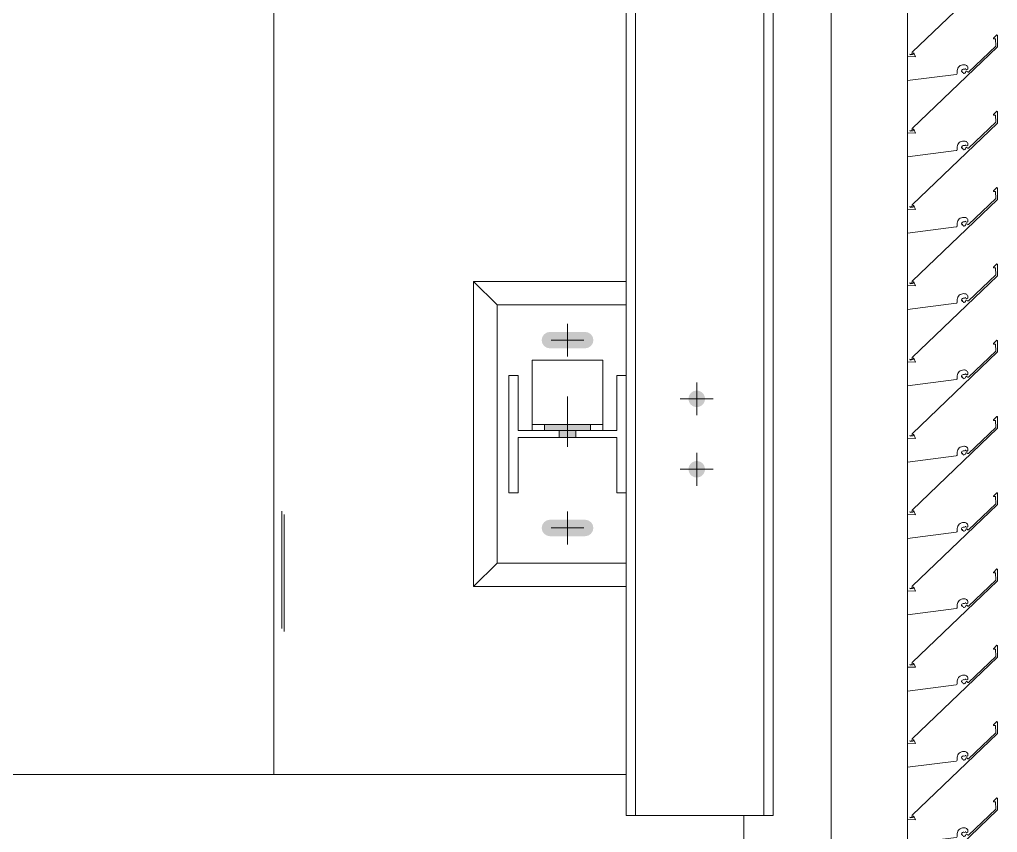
# Model space of a CAD drawing. Header units: millimetres. Extents: x -220592 to 404889, y -217665 to 38245.
# Drawn here: x 7648.42 to 7656.74, y -48115.42 to -48108.49 of the extents above; entities that cross this region are included whole.
import ezdxf

# ---------------------------------------------------------------- set-up
doc = ezdxf.new("R2010")
doc.units = ezdxf.units.MM
doc.linetypes.add('XKITLINE00', pattern=[0])
doc.linetypes.add('XKITLINE02', pattern=[4, 2, -2])
doc.layers.add('000 - 0_HIDE_OBJ_FRAMING_DEF_SUB_1', color=1, linetype='Continuous')
doc.layers.add('Bolt', color=7, linetype='Continuous', lineweight=0)
doc.layers.add('Part', color=2, linetype='Continuous', lineweight=0)

# ---------------------------------------------------------------- blocks, each defined once
blk = doc.blocks.new('*A13471')
at = {"layer": '000 - 0_HIDE_OBJ_FRAMING_DEF_SUB_1', "linetype": 'XKITLINE00', "lineweight": 0}
blk.add_line((-135.563334, 95.290814), (-84.063213, 95.290814), dxfattribs=at)
blk = doc.blocks.new('*A13472')
at = {"layer": '000 - 0_HIDE_OBJ_FRAMING_DEF_SUB_1', "linetype": 'XKITLINE00', "lineweight": 0}
for q in [(-87.063349, 122.690337), (-84.063213, 95.290805)]:
    blk.add_line((-87.063349, 95.290805), q, dxfattribs=at)
blk = doc.blocks.new('*A13541')
at = {"layer": '000 - 0_HIDE_OBJ_FRAMING_DEF_SUB_1', "linetype": 'XKITLINE00', "lineweight": 0}
for p, q in [((-135.563334, 95.290805), (-84.063213, 95.290805)), ((-83.063349, 94.690337), (-83.063349, 94.940805))]:
    blk.add_line(p, q, dxfattribs=at)
blk = doc.blocks.new('*A13598')
at = {"layer": '000 - 0_HIDE_OBJ_FRAMING_DEF_SUB_1', "linetype": 'XKITLINE00', "lineweight": 0}
for p, q in [((-83.983213, 94.940805), (-83.983213, 122.190805)), ((-82.893213, 94.940805), (-82.893213, 122.190805)), ((-82.813213, 94.940805), (-82.813213, 122.190805)), ((-84.063213, 98.690805), (-84.063213, 118.690805)), ((-84.063213, 94.940805), (-84.063213, 97.690805)), ((-84.063213, 94.940805), (-82.813213, 94.940805))]:
    blk.add_line(p, q, dxfattribs=at)
blk = doc.blocks.new('*A13599')
at = {"layer": 'Part', "linetype": 'XKITLINE00', "lineweight": 0}
for p, q in [((-80.908555, 99.641486), (-80.937204, 99.612598)), ((-80.937204, 99.612598), (-80.936119, 99.607677)), ((-80.936119, 99.607677), (-80.918699, 99.60758)), ((-80.918699, 99.60758), (-80.918356, 99.546233)), ((-80.903874, 99.639018), (-80.908555, 99.641486)), ((-80.903321, 99.539867), (-80.903874, 99.639018)), ((-81.628443, 98.843621), (-80.903321, 99.539867)), ((-80.918356, 99.546233), (-81.149372, 99.324831)), ((-81.246897, 99.337621), (-81.247272, 99.327385)), ((-81.247272, 99.327385), (-81.245786, 99.317251)), ((-81.244674, 99.34762), (-81.246897, 99.337621)), ((-81.245786, 99.317251), (-81.246025, 99.311728)), ((-81.240676, 99.35705), (-81.244674, 99.34762)), ((-81.235036, 99.3656), (-81.240676, 99.35705)), ((-81.22794, 99.372986), (-81.235036, 99.3656)), ((-81.219624, 99.378965), (-81.22794, 99.372986)), ((-81.210361, 99.383338), (-81.219624, 99.378965)), ((-81.20046, 99.385961), (-81.210361, 99.383338)), ((-81.209279, 99.328785), (-81.20871, 99.335269)), ((-81.201573, 99.327679), (-81.209279, 99.328785)), ((-81.20871, 99.335269), (-81.205908, 99.341143)), ((-81.205908, 99.341143), (-81.201226, 99.345665)), ((-81.202743, 99.320619), (-81.201573, 99.327679)), ((-81.195578, 99.319675), (-81.202743, 99.320619)), ((-81.201226, 99.345665), (-81.195258, 99.348263)), ((-81.190247, 99.386746), (-81.20046, 99.385961)), ((-81.193256, 99.312284), (-81.195578, 99.319675)), ((-81.195258, 99.348263), (-81.188758, 99.348607)), ((-81.183448, 99.386648), (-81.190247, 99.386746)), ((-81.188758, 99.348607), (-81.18284, 99.347702)), ((-81.17772, 99.386012), (-81.183448, 99.386648)), ((-81.18284, 99.347702), (-81.178029, 99.350109)), ((-81.175841, 99.320283), (-81.180508, 99.315497)), ((-81.178029, 99.350109), (-81.175999, 99.35509)), ((-81.172219, 99.384293), (-81.17772, 99.386012)), ((-81.175999, 99.35509), (-81.173057, 99.349618)), ((-81.172727, 99.327857), (-81.175841, 99.320283)), ((-81.173057, 99.349618), (-81.1679, 99.3464)), ((-81.168544, 99.332014), (-81.172727, 99.327857)), ((-81.167149, 99.381553), (-81.172219, 99.384293)), ((-81.16265, 99.33222), (-81.168544, 99.332014)), ((-81.1679, 99.3464), (-81.161823, 99.346412)), ((-81.162695, 99.377895), (-81.167149, 99.381553)), ((-81.159024, 99.373452), (-81.162695, 99.377895)), ((-81.158186, 99.328366), (-81.16265, 99.33222)), ((-81.161823, 99.346412), (-81.156679, 99.349649)), ((-81.15627, 99.368389), (-81.159024, 99.373452)), ((-81.154531, 99.323739), (-81.158186, 99.328366)), ((-81.156679, 99.349649), (-81.154039, 99.355123)), ((-81.154535, 99.362893), (-81.15627, 99.368389)), ((-81.154039, 99.355123), (-81.154535, 99.362893)), ((-81.149372, 99.324831), (-81.154531, 99.323739)), ((-81.254237, 99.304987), (-81.668243, 99.251957)), ((-81.668243, 99.251957), (-81.668236, 98.806287)), ((-81.249162, 99.307177), (-81.254237, 99.304987)), ((-81.246025, 99.311728), (-81.249162, 99.307177)), ((-81.186584, 99.312707), (-81.193256, 99.312284)), ((-81.180508, 99.315497), (-81.186584, 99.312707)), ((-81.648356, 98.827982), (-81.63134, 98.825078)), ((-81.64632, 98.821409), (-81.648356, 98.827982)), ((-81.621337, 98.824549), (-81.64632, 98.821409)), ((-81.63134, 98.825078), (-81.628443, 98.843621)), ((-81.621208, 98.83674), (-81.621337, 98.824549)), ((-81.616085, 98.837152), (-81.621208, 98.83674)), ((-81.60055, 98.803665), (-81.616085, 98.837152)), ((-81.668236, 98.806287), (-81.60055, 98.803665))]:
    blk.add_line(p, q, dxfattribs=at)
blk = doc.blocks.new('*A13600')
at = {"layer": '000 - 0_HIDE_OBJ_FRAMING_DEF_SUB_1', "linetype": 'XKITLINE00', "lineweight": 0}
for p, q in [((-85.363213, 99.490805), (-85.163213, 99.290805)), ((-85.363213, 96.890805), (-85.363213, 99.490805)), ((-85.363213, 99.490805), (-84.063213, 99.490805)), ((-85.163213, 97.090805), (-85.363213, 96.890805)), ((-85.363213, 96.890805), (-84.063213, 96.890805))]:
    blk.add_line(p, q, dxfattribs=at)
blk = doc.blocks.new('*A13601')
at = {"layer": 'Part', "linetype": 'XKITLINE00', "lineweight": 0}
for p, q in [((-82.318045, 91.596275), (-82.318045, 107.756161)), ((-81.668045, 101.201982), (-81.668045, 101.406279)), ((-81.668045, 100.551982), (-81.668045, 100.756279)), ((-81.668045, 99.901982), (-81.668045, 100.106279)), ((-81.668045, 99.251982), (-81.668045, 99.456279)), ((-81.668045, 98.601982), (-81.668045, 98.806279)), ((-81.668045, 97.951982), (-81.668045, 98.156279)), ((-81.668045, 97.301982), (-81.668045, 97.506279)), ((-81.668045, 96.651982), (-81.668045, 96.856279)), ((-81.668045, 96.001982), (-81.668045, 96.206279)), ((-81.668045, 95.351982), (-81.668045, 95.556279)), ((-81.668045, 94.701982), (-81.668045, 94.906279))]:
    blk.add_line(p, q, dxfattribs=at)
blk = doc.blocks.new('*A14338')
at = {"layer": 'Part', "linetype": 'XKITLINE00', "lineweight": 0}
for p, q in [((-80.908555, 95.091486), (-80.937204, 95.062598)), ((-80.903874, 95.089018), (-80.908555, 95.091486)), ((-80.903321, 94.989867), (-80.903874, 95.089018)), ((-81.628443, 94.293621), (-80.903321, 94.989867)), ((-80.918356, 94.996233), (-81.149372, 94.774831)), ((-80.937204, 95.062598), (-80.936119, 95.057677)), ((-80.936119, 95.057677), (-80.918699, 95.05758)), ((-80.918699, 95.05758), (-80.918356, 94.996233)), ((-81.22794, 94.822986), (-81.235036, 94.8156)), ((-81.219624, 94.828965), (-81.22794, 94.822986)), ((-81.210361, 94.833338), (-81.219624, 94.828965)), ((-81.20046, 94.835961), (-81.210361, 94.833338)), ((-81.190247, 94.836746), (-81.20046, 94.835961)), ((-81.183448, 94.836648), (-81.190247, 94.836746)), ((-81.17772, 94.836012), (-81.183448, 94.836648)), ((-81.172219, 94.834293), (-81.17772, 94.836012)), ((-81.167149, 94.831553), (-81.172219, 94.834293)), ((-81.162695, 94.827895), (-81.167149, 94.831553)), ((-81.159024, 94.823452), (-81.162695, 94.827895)), ((-81.15627, 94.818389), (-81.159024, 94.823452)), ((-81.254237, 94.754987), (-81.668243, 94.701957)), ((-81.249162, 94.757177), (-81.254237, 94.754987)), ((-81.246025, 94.761728), (-81.249162, 94.757177)), ((-81.246897, 94.787621), (-81.247272, 94.777385)), ((-81.247272, 94.777385), (-81.245786, 94.767251)), ((-81.244674, 94.79762), (-81.246897, 94.787621)), ((-81.245786, 94.767251), (-81.246025, 94.761728)), ((-81.240676, 94.80705), (-81.244674, 94.79762)), ((-81.235036, 94.8156), (-81.240676, 94.80705)), ((-81.209279, 94.778785), (-81.20871, 94.785269)), ((-81.201573, 94.777679), (-81.209279, 94.778785)), ((-81.20871, 94.785269), (-81.205908, 94.791143)), ((-81.205908, 94.791143), (-81.201226, 94.795665)), ((-81.202743, 94.770619), (-81.201573, 94.777679)), ((-81.195578, 94.769675), (-81.202743, 94.770619)), ((-81.201226, 94.795665), (-81.195258, 94.798263)), ((-81.193256, 94.762284), (-81.195578, 94.769675)), ((-81.195258, 94.798263), (-81.188758, 94.798607)), ((-81.186584, 94.762707), (-81.193256, 94.762284)), ((-81.188758, 94.798607), (-81.18284, 94.797702)), ((-81.180508, 94.765497), (-81.186584, 94.762707)), ((-81.18284, 94.797702), (-81.178029, 94.800109)), ((-81.175841, 94.770283), (-81.180508, 94.765497)), ((-81.178029, 94.800109), (-81.175999, 94.80509)), ((-81.175999, 94.80509), (-81.173057, 94.799618)), ((-81.172727, 94.777857), (-81.175841, 94.770283)), ((-81.173057, 94.799618), (-81.1679, 94.7964)), ((-81.168544, 94.782014), (-81.172727, 94.777857)), ((-81.16265, 94.78222), (-81.168544, 94.782014)), ((-81.1679, 94.7964), (-81.161823, 94.796412)), ((-81.158186, 94.778366), (-81.16265, 94.78222)), ((-81.161823, 94.796412), (-81.156679, 94.799649)), ((-81.154531, 94.773739), (-81.158186, 94.778366)), ((-81.156679, 94.799649), (-81.154039, 94.805123)), ((-81.154535, 94.812893), (-81.15627, 94.818389)), ((-81.154039, 94.805123), (-81.154535, 94.812893)), ((-81.149372, 94.774831), (-81.154531, 94.773739)), ((-81.668243, 94.701957), (-81.668236, 94.256287)), ((-81.668236, 94.256287), (-81.60055, 94.253665)), ((-81.648356, 94.277982), (-81.63134, 94.275078)), ((-81.64632, 94.271409), (-81.648356, 94.277982)), ((-81.621337, 94.274549), (-81.64632, 94.271409)), ((-81.63134, 94.275078), (-81.628443, 94.293621)), ((-81.621208, 94.28674), (-81.621337, 94.274549)), ((-81.616085, 94.287152), (-81.621208, 94.28674)), ((-81.60055, 94.253665), (-81.616085, 94.287152))]:
    blk.add_line(p, q, dxfattribs=at)
blk = doc.blocks.new('*A14340')
at = {"layer": 'Part', "linetype": 'XKITLINE00', "lineweight": 0}
for p, q in [((-80.908555, 95.741486), (-80.937204, 95.712598)), ((-80.903874, 95.739018), (-80.908555, 95.741486)), ((-80.903321, 95.639867), (-80.903874, 95.739018)), ((-80.937204, 95.712598), (-80.936119, 95.707677)), ((-80.936119, 95.707677), (-80.918699, 95.70758)), ((-80.918699, 95.70758), (-80.918356, 95.646233)), ((-81.628443, 94.943621), (-80.903321, 95.639867)), ((-80.918356, 95.646233), (-81.149372, 95.424831)), ((-81.254237, 95.404987), (-81.668243, 95.351957)), ((-81.249162, 95.407177), (-81.254237, 95.404987)), ((-81.246025, 95.411728), (-81.249162, 95.407177)), ((-81.246897, 95.437621), (-81.247272, 95.427385)), ((-81.247272, 95.427385), (-81.245786, 95.417251)), ((-81.244674, 95.44762), (-81.246897, 95.437621)), ((-81.245786, 95.417251), (-81.246025, 95.411728)), ((-81.240676, 95.45705), (-81.244674, 95.44762)), ((-81.235036, 95.4656), (-81.240676, 95.45705)), ((-81.22794, 95.472986), (-81.235036, 95.4656)), ((-81.219624, 95.478965), (-81.22794, 95.472986)), ((-81.210361, 95.483338), (-81.219624, 95.478965)), ((-81.20046, 95.485961), (-81.210361, 95.483338)), ((-81.209279, 95.428785), (-81.20871, 95.435269)), ((-81.201573, 95.427679), (-81.209279, 95.428785)), ((-81.20871, 95.435269), (-81.205908, 95.441143)), ((-81.205908, 95.441143), (-81.201226, 95.445665)), ((-81.202743, 95.420619), (-81.201573, 95.427679)), ((-81.195578, 95.419675), (-81.202743, 95.420619)), ((-81.201226, 95.445665), (-81.195258, 95.448263)), ((-81.190247, 95.486746), (-81.20046, 95.485961)), ((-81.193256, 95.412284), (-81.195578, 95.419675)), ((-81.195258, 95.448263), (-81.188758, 95.448607)), ((-81.186584, 95.412707), (-81.193256, 95.412284)), ((-81.183448, 95.486648), (-81.190247, 95.486746)), ((-81.188758, 95.448607), (-81.18284, 95.447702)), ((-81.180508, 95.415497), (-81.186584, 95.412707)), ((-81.17772, 95.486012), (-81.183448, 95.486648)), ((-81.18284, 95.447702), (-81.178029, 95.450109)), ((-81.175841, 95.420283), (-81.180508, 95.415497)), ((-81.178029, 95.450109), (-81.175999, 95.45509)), ((-81.172219, 95.484293), (-81.17772, 95.486012)), ((-81.175999, 95.45509), (-81.173057, 95.449618)), ((-81.172727, 95.427857), (-81.175841, 95.420283)), ((-81.173057, 95.449618), (-81.1679, 95.4464)), ((-81.168544, 95.432014), (-81.172727, 95.427857)), ((-81.167149, 95.481553), (-81.172219, 95.484293)), ((-81.16265, 95.43222), (-81.168544, 95.432014)), ((-81.1679, 95.4464), (-81.161823, 95.446412)), ((-81.162695, 95.477895), (-81.167149, 95.481553)), ((-81.159024, 95.473452), (-81.162695, 95.477895)), ((-81.158186, 95.428366), (-81.16265, 95.43222)), ((-81.161823, 95.446412), (-81.156679, 95.449649)), ((-81.15627, 95.468389), (-81.159024, 95.473452)), ((-81.154531, 95.423739), (-81.158186, 95.428366)), ((-81.156679, 95.449649), (-81.154039, 95.455123)), ((-81.154535, 95.462893), (-81.15627, 95.468389)), ((-81.154039, 95.455123), (-81.154535, 95.462893)), ((-81.149372, 95.424831), (-81.154531, 95.423739)), ((-81.668243, 95.351957), (-81.668236, 94.906287)), ((-81.668236, 94.906287), (-81.60055, 94.903665)), ((-81.648356, 94.927982), (-81.63134, 94.925078)), ((-81.64632, 94.921409), (-81.648356, 94.927982)), ((-81.621337, 94.924549), (-81.64632, 94.921409)), ((-81.63134, 94.925078), (-81.628443, 94.943621)), ((-81.621208, 94.93674), (-81.621337, 94.924549)), ((-81.616085, 94.937152), (-81.621208, 94.93674)), ((-81.60055, 94.903665), (-81.616085, 94.937152))]:
    blk.add_line(p, q, dxfattribs=at)
blk = doc.blocks.new('*A14341')
at = {"layer": 'Part', "linetype": 'XKITLINE00', "lineweight": 0}
for p, q in [((-80.908555, 96.391486), (-80.937204, 96.362598)), ((-80.937204, 96.362598), (-80.936119, 96.357677)), ((-80.936119, 96.357677), (-80.918699, 96.35758)), ((-80.918699, 96.35758), (-80.918356, 96.296233)), ((-80.903874, 96.389018), (-80.908555, 96.391486)), ((-80.903321, 96.289867), (-80.903874, 96.389018)), ((-81.628443, 95.593621), (-80.903321, 96.289867)), ((-80.918356, 96.296233), (-81.149372, 96.074831)), ((-81.246897, 96.087621), (-81.247272, 96.077385)), ((-81.247272, 96.077385), (-81.245786, 96.067251)), ((-81.244674, 96.09762), (-81.246897, 96.087621)), ((-81.240676, 96.10705), (-81.244674, 96.09762)), ((-81.235036, 96.1156), (-81.240676, 96.10705)), ((-81.22794, 96.122986), (-81.235036, 96.1156)), ((-81.219624, 96.128965), (-81.22794, 96.122986)), ((-81.210361, 96.133338), (-81.219624, 96.128965)), ((-81.20046, 96.135961), (-81.210361, 96.133338)), ((-81.209279, 96.078785), (-81.20871, 96.085269)), ((-81.201573, 96.077679), (-81.209279, 96.078785)), ((-81.20871, 96.085269), (-81.205908, 96.091143)), ((-81.205908, 96.091143), (-81.201226, 96.095665)), ((-81.202743, 96.070619), (-81.201573, 96.077679)), ((-81.195578, 96.069675), (-81.202743, 96.070619)), ((-81.201226, 96.095665), (-81.195258, 96.098263)), ((-81.190247, 96.136746), (-81.20046, 96.135961)), ((-81.195258, 96.098263), (-81.188758, 96.098607)), ((-81.183448, 96.136648), (-81.190247, 96.136746)), ((-81.188758, 96.098607), (-81.18284, 96.097702)), ((-81.17772, 96.136012), (-81.183448, 96.136648)), ((-81.18284, 96.097702), (-81.178029, 96.100109)), ((-81.178029, 96.100109), (-81.175999, 96.10509)), ((-81.172219, 96.134293), (-81.17772, 96.136012)), ((-81.175999, 96.10509), (-81.173057, 96.099618)), ((-81.172727, 96.077857), (-81.175841, 96.070283)), ((-81.173057, 96.099618), (-81.1679, 96.0964)), ((-81.168544, 96.082014), (-81.172727, 96.077857)), ((-81.167149, 96.131553), (-81.172219, 96.134293)), ((-81.16265, 96.08222), (-81.168544, 96.082014)), ((-81.1679, 96.0964), (-81.161823, 96.096412)), ((-81.162695, 96.127895), (-81.167149, 96.131553)), ((-81.159024, 96.123452), (-81.162695, 96.127895)), ((-81.158186, 96.078366), (-81.16265, 96.08222)), ((-81.161823, 96.096412), (-81.156679, 96.099649)), ((-81.15627, 96.118389), (-81.159024, 96.123452)), ((-81.154531, 96.073739), (-81.158186, 96.078366)), ((-81.156679, 96.099649), (-81.154039, 96.105123)), ((-81.154535, 96.112893), (-81.15627, 96.118389)), ((-81.154039, 96.105123), (-81.154535, 96.112893)), ((-81.149372, 96.074831), (-81.154531, 96.073739)), ((-81.254237, 96.054987), (-81.668243, 96.001957)), ((-81.668243, 96.001957), (-81.668236, 95.556287)), ((-81.249162, 96.057177), (-81.254237, 96.054987)), ((-81.246025, 96.061728), (-81.249162, 96.057177)), ((-81.245786, 96.067251), (-81.246025, 96.061728)), ((-81.193256, 96.062284), (-81.195578, 96.069675)), ((-81.186584, 96.062707), (-81.193256, 96.062284)), ((-81.180508, 96.065497), (-81.186584, 96.062707)), ((-81.175841, 96.070283), (-81.180508, 96.065497)), ((-81.648356, 95.577982), (-81.63134, 95.575078)), ((-81.64632, 95.571409), (-81.648356, 95.577982)), ((-81.621337, 95.574549), (-81.64632, 95.571409)), ((-81.63134, 95.575078), (-81.628443, 95.593621)), ((-81.621208, 95.58674), (-81.621337, 95.574549)), ((-81.616085, 95.587152), (-81.621208, 95.58674)), ((-81.60055, 95.553665), (-81.616085, 95.587152)), ((-81.668236, 95.556287), (-81.60055, 95.553665))]:
    blk.add_line(p, q, dxfattribs=at)
blk = doc.blocks.new('*A14342')
at = {"layer": 'Part', "linetype": 'XKITLINE00', "lineweight": 0}
for p, q in [((-80.908555, 97.041486), (-80.937204, 97.012598)), ((-80.937204, 97.012598), (-80.936119, 97.007677)), ((-80.936119, 97.007677), (-80.918699, 97.00758)), ((-80.918699, 97.00758), (-80.918356, 96.946233)), ((-80.903874, 97.039018), (-80.908555, 97.041486)), ((-80.903321, 96.939867), (-80.903874, 97.039018)), ((-81.628443, 96.243621), (-80.903321, 96.939867)), ((-80.918356, 96.946233), (-81.149372, 96.724831)), ((-81.246897, 96.737621), (-81.247272, 96.727385)), ((-81.244674, 96.74762), (-81.246897, 96.737621)), ((-81.240676, 96.75705), (-81.244674, 96.74762)), ((-81.235036, 96.7656), (-81.240676, 96.75705)), ((-81.22794, 96.772986), (-81.235036, 96.7656)), ((-81.219624, 96.778965), (-81.22794, 96.772986)), ((-81.210361, 96.783338), (-81.219624, 96.778965)), ((-81.20046, 96.785961), (-81.210361, 96.783338)), ((-81.20871, 96.735269), (-81.205908, 96.741143)), ((-81.205908, 96.741143), (-81.201226, 96.745665)), ((-81.201226, 96.745665), (-81.195258, 96.748263)), ((-81.190247, 96.786746), (-81.20046, 96.785961)), ((-81.195258, 96.748263), (-81.188758, 96.748607)), ((-81.183448, 96.786648), (-81.190247, 96.786746)), ((-81.188758, 96.748607), (-81.18284, 96.747702)), ((-81.17772, 96.786012), (-81.183448, 96.786648)), ((-81.18284, 96.747702), (-81.178029, 96.750109)), ((-81.178029, 96.750109), (-81.175999, 96.75509)), ((-81.172219, 96.784293), (-81.17772, 96.786012)), ((-81.175999, 96.75509), (-81.173057, 96.749618)), ((-81.173057, 96.749618), (-81.1679, 96.7464)), ((-81.167149, 96.781553), (-81.172219, 96.784293)), ((-81.1679, 96.7464), (-81.161823, 96.746412)), ((-81.162695, 96.777895), (-81.167149, 96.781553)), ((-81.159024, 96.773452), (-81.162695, 96.777895)), ((-81.161823, 96.746412), (-81.156679, 96.749649)), ((-81.15627, 96.768389), (-81.159024, 96.773452)), ((-81.156679, 96.749649), (-81.154039, 96.755123)), ((-81.154535, 96.762893), (-81.15627, 96.768389)), ((-81.154039, 96.755123), (-81.154535, 96.762893)), ((-81.254237, 96.704987), (-81.668243, 96.651957)), ((-81.249162, 96.707177), (-81.254237, 96.704987)), ((-81.246025, 96.711728), (-81.249162, 96.707177)), ((-81.247272, 96.727385), (-81.245786, 96.717251)), ((-81.245786, 96.717251), (-81.246025, 96.711728)), ((-81.209279, 96.728785), (-81.20871, 96.735269)), ((-81.201573, 96.727679), (-81.209279, 96.728785)), ((-81.202743, 96.720619), (-81.201573, 96.727679)), ((-81.195578, 96.719675), (-81.202743, 96.720619)), ((-81.193256, 96.712284), (-81.195578, 96.719675)), ((-81.186584, 96.712707), (-81.193256, 96.712284)), ((-81.180508, 96.715497), (-81.186584, 96.712707)), ((-81.175841, 96.720283), (-81.180508, 96.715497)), ((-81.172727, 96.727857), (-81.175841, 96.720283)), ((-81.168544, 96.732014), (-81.172727, 96.727857)), ((-81.16265, 96.73222), (-81.168544, 96.732014)), ((-81.158186, 96.728366), (-81.16265, 96.73222)), ((-81.154531, 96.723739), (-81.158186, 96.728366)), ((-81.149372, 96.724831), (-81.154531, 96.723739)), ((-81.668243, 96.651957), (-81.668236, 96.206287)), ((-81.63134, 96.225078), (-81.628443, 96.243621)), ((-81.616085, 96.237152), (-81.621208, 96.23674)), ((-81.60055, 96.203665), (-81.616085, 96.237152)), ((-81.668236, 96.206287), (-81.60055, 96.203665)), ((-81.648356, 96.227982), (-81.63134, 96.225078)), ((-81.64632, 96.221409), (-81.648356, 96.227982)), ((-81.621337, 96.224549), (-81.64632, 96.221409)), ((-81.621208, 96.23674), (-81.621337, 96.224549))]:
    blk.add_line(p, q, dxfattribs=at)
blk = doc.blocks.new('*A14343')
at = {"layer": 'Part', "linetype": 'XKITLINE00', "lineweight": 0}
for p, q in [((-80.908555, 97.691486), (-80.937204, 97.662598)), ((-80.937204, 97.662598), (-80.936119, 97.657677)), ((-80.936119, 97.657677), (-80.918699, 97.65758)), ((-80.918699, 97.65758), (-80.918356, 97.596233)), ((-80.903874, 97.689018), (-80.908555, 97.691486)), ((-80.903321, 97.589867), (-80.903874, 97.689018)), ((-81.628443, 96.893621), (-80.903321, 97.589867)), ((-80.918356, 97.596233), (-81.149372, 97.374831)), ((-81.240676, 97.40705), (-81.244674, 97.39762)), ((-81.235036, 97.4156), (-81.240676, 97.40705)), ((-81.22794, 97.422986), (-81.235036, 97.4156)), ((-81.219624, 97.428965), (-81.22794, 97.422986)), ((-81.210361, 97.433338), (-81.219624, 97.428965)), ((-81.20046, 97.435961), (-81.210361, 97.433338)), ((-81.190247, 97.436746), (-81.20046, 97.435961)), ((-81.183448, 97.436648), (-81.190247, 97.436746)), ((-81.17772, 97.436012), (-81.183448, 97.436648)), ((-81.178029, 97.400109), (-81.175999, 97.40509)), ((-81.172219, 97.434293), (-81.17772, 97.436012)), ((-81.175999, 97.40509), (-81.173057, 97.399618)), ((-81.167149, 97.431553), (-81.172219, 97.434293)), ((-81.162695, 97.427895), (-81.167149, 97.431553)), ((-81.159024, 97.423452), (-81.162695, 97.427895)), ((-81.15627, 97.418389), (-81.159024, 97.423452)), ((-81.156679, 97.399649), (-81.154039, 97.405123)), ((-81.154535, 97.412893), (-81.15627, 97.418389)), ((-81.154039, 97.405123), (-81.154535, 97.412893)), ((-81.254237, 97.354987), (-81.668243, 97.301957)), ((-81.249162, 97.357177), (-81.254237, 97.354987)), ((-81.246025, 97.361728), (-81.249162, 97.357177)), ((-81.246897, 97.387621), (-81.247272, 97.377385)), ((-81.247272, 97.377385), (-81.245786, 97.367251)), ((-81.244674, 97.39762), (-81.246897, 97.387621)), ((-81.245786, 97.367251), (-81.246025, 97.361728)), ((-81.209279, 97.378785), (-81.20871, 97.385269)), ((-81.201573, 97.377679), (-81.209279, 97.378785)), ((-81.20871, 97.385269), (-81.205908, 97.391143)), ((-81.205908, 97.391143), (-81.201226, 97.395665)), ((-81.202743, 97.370619), (-81.201573, 97.377679)), ((-81.195578, 97.369675), (-81.202743, 97.370619)), ((-81.201226, 97.395665), (-81.195258, 97.398263)), ((-81.193256, 97.362284), (-81.195578, 97.369675)), ((-81.195258, 97.398263), (-81.188758, 97.398607)), ((-81.186584, 97.362707), (-81.193256, 97.362284)), ((-81.188758, 97.398607), (-81.18284, 97.397702)), ((-81.180508, 97.365497), (-81.186584, 97.362707)), ((-81.18284, 97.397702), (-81.178029, 97.400109)), ((-81.175841, 97.370283), (-81.180508, 97.365497)), ((-81.172727, 97.377857), (-81.175841, 97.370283)), ((-81.173057, 97.399618), (-81.1679, 97.3964)), ((-81.168544, 97.382014), (-81.172727, 97.377857)), ((-81.16265, 97.38222), (-81.168544, 97.382014)), ((-81.1679, 97.3964), (-81.161823, 97.396412)), ((-81.158186, 97.378366), (-81.16265, 97.38222)), ((-81.161823, 97.396412), (-81.156679, 97.399649)), ((-81.154531, 97.373739), (-81.158186, 97.378366)), ((-81.149372, 97.374831), (-81.154531, 97.373739)), ((-81.668243, 97.301957), (-81.668236, 96.856287)), ((-81.668236, 96.856287), (-81.60055, 96.853665)), ((-81.648356, 96.877982), (-81.63134, 96.875078)), ((-81.64632, 96.871409), (-81.648356, 96.877982)), ((-81.621337, 96.874549), (-81.64632, 96.871409)), ((-81.63134, 96.875078), (-81.628443, 96.893621)), ((-81.621208, 96.88674), (-81.621337, 96.874549)), ((-81.616085, 96.887152), (-81.621208, 96.88674)), ((-81.60055, 96.853665), (-81.616085, 96.887152))]:
    blk.add_line(p, q, dxfattribs=at)
blk = doc.blocks.new('*A14344')
at = {"layer": 'Part', "linetype": 'XKITLINE00', "lineweight": 0}
for p, q in [((-80.908555, 98.341486), (-80.937204, 98.312598)), ((-80.903874, 98.339018), (-80.908555, 98.341486)), ((-80.903321, 98.239867), (-80.903874, 98.339018)), ((-81.628443, 97.543621), (-80.903321, 98.239867)), ((-80.918356, 98.246233), (-81.149372, 98.024831)), ((-80.937204, 98.312598), (-80.936119, 98.307677)), ((-80.936119, 98.307677), (-80.918699, 98.30758)), ((-80.918699, 98.30758), (-80.918356, 98.246233)), ((-81.22794, 98.072986), (-81.235036, 98.0656)), ((-81.219624, 98.078965), (-81.22794, 98.072986)), ((-81.210361, 98.083338), (-81.219624, 98.078965)), ((-81.20046, 98.085961), (-81.210361, 98.083338)), ((-81.190247, 98.086746), (-81.20046, 98.085961)), ((-81.183448, 98.086648), (-81.190247, 98.086746)), ((-81.17772, 98.086012), (-81.183448, 98.086648)), ((-81.172219, 98.084293), (-81.17772, 98.086012)), ((-81.167149, 98.081553), (-81.172219, 98.084293)), ((-81.162695, 98.077895), (-81.167149, 98.081553)), ((-81.159024, 98.073452), (-81.162695, 98.077895)), ((-81.15627, 98.068389), (-81.159024, 98.073452)), ((-81.254237, 98.004987), (-81.668243, 97.951957)), ((-81.249162, 98.007177), (-81.254237, 98.004987)), ((-81.246025, 98.011728), (-81.249162, 98.007177)), ((-81.246897, 98.037621), (-81.247272, 98.027385)), ((-81.247272, 98.027385), (-81.245786, 98.017251)), ((-81.244674, 98.04762), (-81.246897, 98.037621)), ((-81.245786, 98.017251), (-81.246025, 98.011728)), ((-81.240676, 98.05705), (-81.244674, 98.04762)), ((-81.235036, 98.0656), (-81.240676, 98.05705)), ((-81.209279, 98.028785), (-81.20871, 98.035269)), ((-81.201573, 98.027679), (-81.209279, 98.028785)), ((-81.20871, 98.035269), (-81.205908, 98.041143)), ((-81.205908, 98.041143), (-81.201226, 98.045665)), ((-81.202743, 98.020619), (-81.201573, 98.027679)), ((-81.195578, 98.019675), (-81.202743, 98.020619)), ((-81.201226, 98.045665), (-81.195258, 98.048263)), ((-81.193256, 98.012284), (-81.195578, 98.019675)), ((-81.195258, 98.048263), (-81.188758, 98.048607)), ((-81.186584, 98.012707), (-81.193256, 98.012284)), ((-81.188758, 98.048607), (-81.18284, 98.047702)), ((-81.180508, 98.015497), (-81.186584, 98.012707)), ((-81.18284, 98.047702), (-81.178029, 98.050109)), ((-81.175841, 98.020283), (-81.180508, 98.015497)), ((-81.178029, 98.050109), (-81.175999, 98.05509)), ((-81.175999, 98.05509), (-81.173057, 98.049618)), ((-81.172727, 98.027857), (-81.175841, 98.020283)), ((-81.173057, 98.049618), (-81.1679, 98.0464)), ((-81.168544, 98.032014), (-81.172727, 98.027857)), ((-81.16265, 98.03222), (-81.168544, 98.032014)), ((-81.1679, 98.0464), (-81.161823, 98.046412)), ((-81.158186, 98.028366), (-81.16265, 98.03222)), ((-81.161823, 98.046412), (-81.156679, 98.049649)), ((-81.154531, 98.023739), (-81.158186, 98.028366)), ((-81.156679, 98.049649), (-81.154039, 98.055123)), ((-81.154535, 98.062893), (-81.15627, 98.068389)), ((-81.154039, 98.055123), (-81.154535, 98.062893)), ((-81.149372, 98.024831), (-81.154531, 98.023739)), ((-81.668243, 97.951957), (-81.668236, 97.506287)), ((-81.668236, 97.506287), (-81.60055, 97.503665)), ((-81.648356, 97.527982), (-81.63134, 97.525078)), ((-81.64632, 97.521409), (-81.648356, 97.527982)), ((-81.621337, 97.524549), (-81.64632, 97.521409)), ((-81.63134, 97.525078), (-81.628443, 97.543621)), ((-81.621208, 97.53674), (-81.621337, 97.524549)), ((-81.616085, 97.537152), (-81.621208, 97.53674)), ((-81.60055, 97.503665), (-81.616085, 97.537152))]:
    blk.add_line(p, q, dxfattribs=at)
blk = doc.blocks.new('*A14345')
at = {"layer": 'Part', "linetype": 'XKITLINE00', "lineweight": 0}
for p, q in [((-80.908555, 98.991486), (-80.937204, 98.962598)), ((-80.903874, 98.989018), (-80.908555, 98.991486)), ((-80.903321, 98.889867), (-80.903874, 98.989018)), ((-80.937204, 98.962598), (-80.936119, 98.957677)), ((-80.936119, 98.957677), (-80.918699, 98.95758)), ((-80.918699, 98.95758), (-80.918356, 98.896233)), ((-81.628443, 98.193621), (-80.903321, 98.889867)), ((-80.918356, 98.896233), (-81.149372, 98.674831)), ((-81.20046, 98.735961), (-81.210361, 98.733338)), ((-81.190247, 98.736746), (-81.20046, 98.735961)), ((-81.183448, 98.736648), (-81.190247, 98.736746)), ((-81.17772, 98.736012), (-81.183448, 98.736648)), ((-81.172219, 98.734293), (-81.17772, 98.736012)), ((-81.254237, 98.654987), (-81.668243, 98.601957)), ((-81.249162, 98.657177), (-81.254237, 98.654987)), ((-81.246025, 98.661728), (-81.249162, 98.657177)), ((-81.246897, 98.687621), (-81.247272, 98.677385)), ((-81.247272, 98.677385), (-81.245786, 98.667251)), ((-81.244674, 98.69762), (-81.246897, 98.687621)), ((-81.245786, 98.667251), (-81.246025, 98.661728)), ((-81.240676, 98.70705), (-81.244674, 98.69762)), ((-81.235036, 98.7156), (-81.240676, 98.70705)), ((-81.22794, 98.722986), (-81.235036, 98.7156)), ((-81.219624, 98.728965), (-81.22794, 98.722986)), ((-81.210361, 98.733338), (-81.219624, 98.728965)), ((-81.209279, 98.678785), (-81.20871, 98.685269)), ((-81.201573, 98.677679), (-81.209279, 98.678785)), ((-81.20871, 98.685269), (-81.205908, 98.691143)), ((-81.205908, 98.691143), (-81.201226, 98.695665)), ((-81.202743, 98.670619), (-81.201573, 98.677679)), ((-81.195578, 98.669675), (-81.202743, 98.670619)), ((-81.201226, 98.695665), (-81.195258, 98.698263)), ((-81.193256, 98.662284), (-81.195578, 98.669675)), ((-81.195258, 98.698263), (-81.188758, 98.698607)), ((-81.186584, 98.662707), (-81.193256, 98.662284)), ((-81.188758, 98.698607), (-81.18284, 98.697702)), ((-81.180508, 98.665497), (-81.186584, 98.662707)), ((-81.18284, 98.697702), (-81.178029, 98.700109)), ((-81.175841, 98.670283), (-81.180508, 98.665497)), ((-81.178029, 98.700109), (-81.175999, 98.70509)), ((-81.175999, 98.70509), (-81.173057, 98.699618)), ((-81.172727, 98.677857), (-81.175841, 98.670283)), ((-81.173057, 98.699618), (-81.1679, 98.6964)), ((-81.168544, 98.682014), (-81.172727, 98.677857)), ((-81.167149, 98.731553), (-81.172219, 98.734293)), ((-81.16265, 98.68222), (-81.168544, 98.682014)), ((-81.1679, 98.6964), (-81.161823, 98.696412)), ((-81.162695, 98.727895), (-81.167149, 98.731553)), ((-81.159024, 98.723452), (-81.162695, 98.727895)), ((-81.158186, 98.678366), (-81.16265, 98.68222)), ((-81.161823, 98.696412), (-81.156679, 98.699649)), ((-81.15627, 98.718389), (-81.159024, 98.723452)), ((-81.154531, 98.673739), (-81.158186, 98.678366)), ((-81.156679, 98.699649), (-81.154039, 98.705123)), ((-81.154535, 98.712893), (-81.15627, 98.718389)), ((-81.154039, 98.705123), (-81.154535, 98.712893)), ((-81.149372, 98.674831), (-81.154531, 98.673739)), ((-81.668243, 98.601957), (-81.668236, 98.156287)), ((-81.668236, 98.156287), (-81.60055, 98.153665)), ((-81.648356, 98.177982), (-81.63134, 98.175078)), ((-81.64632, 98.171409), (-81.648356, 98.177982)), ((-81.621337, 98.174549), (-81.64632, 98.171409)), ((-81.63134, 98.175078), (-81.628443, 98.193621)), ((-81.621208, 98.18674), (-81.621337, 98.174549)), ((-81.616085, 98.187152), (-81.621208, 98.18674)), ((-81.60055, 98.153665), (-81.616085, 98.187152))]:
    blk.add_line(p, q, dxfattribs=at)
blk = doc.blocks.new('*A14359')
at = {"layer": 'Bolt', "linetype": 'XKITLINE02', "lineweight": 0}
for p, q in [((-86.996165, 96.533949), (-86.996164, 97.532599)), ((-86.975461, 96.508), (-86.97546, 97.50665))]:
    blk.add_line(p, q, dxfattribs=at)
blk = doc.blocks.new('*A14362')
at = {"layer": '000 - 0_HIDE_OBJ_FRAMING_DEF_SUB_1', "linetype": 'XKITLINE00', "lineweight": 0}
for p, q in [((-85.163213, 99.290805), (-85.163213, 97.090805)), ((-85.163213, 99.290805), (-84.063213, 99.290805)), ((-85.163213, 97.090805), (-84.063213, 97.090805))]:
    blk.add_line(p, q, dxfattribs=at)
blk = doc.blocks.new('*A14363')
at = {"layer": '000 - 0_HIDE_OBJ_FRAMING_DEF_SUB_1'}
for points in [[(-84.7582, 98.2208), (-84.7582, 98.2708), (-84.3682, 98.2708), (-84.3682, 98.2208)], [(-84.6332, 98.1608), (-84.6332, 98.2208), (-84.4932, 98.2208), (-84.4932, 98.1608)]]:
    blk.add_hatch(color=256, dxfattribs=at).paths.add_polyline_path(points, flags=17)
at = {"layer": '000 - 0_HIDE_OBJ_FRAMING_DEF_SUB_1', "linetype": 'XKITLINE00', "lineweight": 0}
for p, q in [((-84.5632, 98.0816), (-84.5632, 98.5108)), ((-84.7582, 98.2208), (-84.7582, 98.2708)), ((-84.3682, 98.2208), (-84.3682, 98.2708)), ((-84.6332, 98.1608), (-84.6332, 98.2208)), ((-84.4932, 98.1608), (-84.4932, 98.2208))]:
    blk.add_line(p, q, dxfattribs=at)
blk = doc.blocks.new('*A14364')
at = {"layer": '000 - 0_HIDE_OBJ_FRAMING_DEF_SUB_1'}
for points in [[(-83.4564, 98.5605), (-83.4496, 98.5595), (-83.4429, 98.5578), (-83.4364, 98.5555), (-83.4302, 98.5525), (-83.4243, 98.549), (-83.4188, 98.5449), (-83.4137, 98.5403), (-83.4091, 98.5352), (-83.405, 98.5297), (-83.4015, 98.5238), (-83.3985, 98.5176), (-83.3962, 98.5111), (-83.3946, 98.5045), (-83.3936, 98.4977), (-83.3932, 98.4908), (-83.3936, 98.4839), (-83.3946, 98.4771), (-83.3962, 98.4705), (-83.3985, 98.464), (-83.4015, 98.4578), (-83.405, 98.4519), (-83.4091, 98.4464), (-83.4137, 98.4413), (-83.4188, 98.4367), (-83.4243, 98.4326), (-83.4302, 98.4291), (-83.4364, 98.4261), (-83.4429, 98.4238), (-83.4496, 98.4221), (-83.4564, 98.4211), (-83.4632, 98.4208), (-83.4701, 98.4211), (-83.4769, 98.4221), (-83.4835, 98.4238), (-83.49, 98.4261), (-83.4962, 98.4291), (-83.5021, 98.4326), (-83.5076, 98.4367), (-83.5127, 98.4413), (-83.5173, 98.4464), (-83.5214, 98.4519), (-83.5249, 98.4578), (-83.5279, 98.464), (-83.5302, 98.4705), (-83.5319, 98.4771), (-83.5329, 98.4839), (-83.5332, 98.4908), (-83.5329, 98.4977), (-83.5319, 98.5045), (-83.5302, 98.5111), (-83.5279, 98.5176), (-83.5249, 98.5238), (-83.5214, 98.5297), (-83.5173, 98.5352), (-83.5127, 98.5403), (-83.5076, 98.5449), (-83.5021, 98.549), (-83.4962, 98.5525), (-83.49, 98.5555), (-83.4835, 98.5578), (-83.4769, 98.5595), (-83.4701, 98.5605), (-83.4632, 98.5608)], [(-83.4564, 97.9605), (-83.4496, 97.9595), (-83.4429, 97.9578), (-83.4364, 97.9555), (-83.4302, 97.9525), (-83.4243, 97.949), (-83.4188, 97.9449), (-83.4137, 97.9403), (-83.4091, 97.9352), (-83.405, 97.9297), (-83.4015, 97.9238), (-83.3985, 97.9176), (-83.3962, 97.9111), (-83.3946, 97.9045), (-83.3936, 97.8977), (-83.3932, 97.8908), (-83.3936, 97.8839), (-83.3946, 97.8771), (-83.3962, 97.8705), (-83.3985, 97.864), (-83.4015, 97.8578), (-83.405, 97.8519), (-83.4091, 97.8464), (-83.4137, 97.8413), (-83.4188, 97.8367), (-83.4243, 97.8326), (-83.4302, 97.8291), (-83.4364, 97.8261), (-83.4429, 97.8238), (-83.4496, 97.8221), (-83.4564, 97.8211), (-83.4632, 97.8208), (-83.4701, 97.8211), (-83.4769, 97.8221), (-83.4835, 97.8238), (-83.49, 97.8261), (-83.4962, 97.8291), (-83.5021, 97.8326), (-83.5076, 97.8367), (-83.5127, 97.8413), (-83.5173, 97.8464), (-83.5214, 97.8519), (-83.5249, 97.8578), (-83.5279, 97.864), (-83.5302, 97.8705), (-83.5319, 97.8771), (-83.5329, 97.8839), (-83.5332, 97.8908), (-83.5329, 97.8977), (-83.5319, 97.9045), (-83.5302, 97.9111), (-83.5279, 97.9176), (-83.5249, 97.9238), (-83.5214, 97.9297), (-83.5173, 97.9352), (-83.5127, 97.9403), (-83.5076, 97.9449), (-83.5021, 97.949), (-83.4962, 97.9525), (-83.49, 97.9555), (-83.4835, 97.9578), (-83.4769, 97.9595), (-83.4701, 97.9605), (-83.4632, 97.9608)]]:
    blk.add_hatch(color=256, dxfattribs=at).paths.add_polyline_path(points, flags=17)
at = {"layer": '000 - 0_HIDE_OBJ_FRAMING_DEF_SUB_1', "linetype": 'XKITLINE00', "lineweight": 0}
for p, q in [((-83.4632, 98.6308), (-83.4632, 98.3508)), ((-83.6032, 98.4908), (-83.3232, 98.4908)), ((-83.4632, 98.0308), (-83.4632, 97.7508)), ((-83.6032, 97.8908), (-83.3232, 97.8908))]:
    blk.add_line(p, q, dxfattribs=at)
blk = doc.blocks.new('*A14365')
at = {"layer": '000 - 0_HIDE_OBJ_FRAMING_DEF_SUB_1'}
for points in [[(-84.3485, 99.0176), (-84.3432, 98.9908), (-84.3485, 98.964), (-84.3637, 98.9413), (-84.3864, 98.9261), (-84.4132, 98.9208), (-84.7132, 98.9208), (-84.74, 98.9261), (-84.7627, 98.9413), (-84.7779, 98.964), (-84.7832, 98.9908), (-84.7779, 99.0176), (-84.7627, 99.0403), (-84.74, 99.0555), (-84.7132, 99.0608), (-84.4132, 99.0608), (-84.3864, 99.0555), (-84.3637, 99.0403)], [(-84.3485, 97.4176), (-84.3432, 97.3908), (-84.3485, 97.364), (-84.3637, 97.3413), (-84.3864, 97.3261), (-84.4132, 97.3208), (-84.7132, 97.3208), (-84.74, 97.3261), (-84.7627, 97.3413), (-84.7779, 97.364), (-84.7832, 97.3908), (-84.7779, 97.4176), (-84.7627, 97.4403), (-84.74, 97.4555), (-84.7132, 97.4608), (-84.4132, 97.4608), (-84.3864, 97.4555), (-84.3637, 97.4403)]]:
    blk.add_hatch(color=256, dxfattribs=at).paths.add_polyline_path(points, flags=17)
at = {"layer": '000 - 0_HIDE_OBJ_FRAMING_DEF_SUB_1', "linetype": 'XKITLINE00', "lineweight": 0}
for p, q in [((-84.5632, 99.1308), (-84.5632, 98.8508)), ((-84.7032, 98.9908), (-84.4232, 98.9908)), ((-84.5632, 97.5308), (-84.5632, 97.2508)), ((-84.7032, 97.3908), (-84.4232, 97.3908))]:
    blk.add_line(p, q, dxfattribs=at)
blk = doc.blocks.new('*A14366')
at = {"layer": '000 - 0_HIDE_OBJ_FRAMING_DEF_SUB_1', "linetype": 'XKITLINE00', "lineweight": 0}
for p, q in [((-84.863213, 98.820805), (-84.863213, 98.220805)), ((-84.263213, 98.820805), (-84.863213, 98.820805)), ((-84.263213, 98.220805), (-84.263213, 98.820805)), ((-84.863213, 98.270805), (-84.263213, 98.270805))]:
    blk.add_line(p, q, dxfattribs=at)
blk = doc.blocks.new('*A14367')
at = {"layer": '000 - 0_HIDE_OBJ_FRAMING_DEF_SUB_1', "linetype": 'XKITLINE00', "lineweight": 0}
for p, q in [((-84.983213, 98.690805), (-85.063213, 98.690805)), ((-85.063213, 98.690805), (-85.063213, 97.690805)), ((-84.983213, 98.220805), (-84.983213, 98.690805)), ((-84.063213, 98.690805), (-84.143213, 98.690805)), ((-84.143213, 98.690805), (-84.143213, 98.220805)), ((-84.063213, 97.690805), (-84.063213, 98.690805)), ((-84.143213, 98.220805), (-84.983213, 98.220805)), ((-84.983213, 97.690805), (-84.983213, 98.160805)), ((-84.983213, 98.160805), (-84.143213, 98.160805)), ((-84.143213, 98.160805), (-84.143213, 97.690805)), ((-85.063213, 97.690805), (-84.983213, 97.690805)), ((-84.143213, 97.690805), (-84.063213, 97.690805))]:
    blk.add_line(p, q, dxfattribs=at)
blk = doc.blocks.new('*A14533')
at = {"layer": 'Part', "linetype": 'XKITLINE00', "lineweight": 0}
for p, q in [((-80.908555, 100.291486), (-80.937204, 100.262598)), ((-80.937204, 100.262598), (-80.936119, 100.257677)), ((-80.936119, 100.257677), (-80.918699, 100.25758)), ((-80.918699, 100.25758), (-80.918356, 100.196233)), ((-80.903874, 100.289018), (-80.908555, 100.291486)), ((-80.903321, 100.189867), (-80.903874, 100.289018)), ((-81.628443, 99.493621), (-80.903321, 100.189867)), ((-80.918356, 100.196233), (-81.149372, 99.974831)), ((-81.246897, 99.987621), (-81.247272, 99.977385)), ((-81.244674, 99.99762), (-81.246897, 99.987621)), ((-81.240676, 100.00705), (-81.244674, 99.99762)), ((-81.235036, 100.0156), (-81.240676, 100.00705)), ((-81.22794, 100.022986), (-81.235036, 100.0156)), ((-81.219624, 100.028965), (-81.22794, 100.022986)), ((-81.210361, 100.033338), (-81.219624, 100.028965)), ((-81.20046, 100.035961), (-81.210361, 100.033338)), ((-81.209279, 99.978785), (-81.20871, 99.985269)), ((-81.20871, 99.985269), (-81.205908, 99.991143)), ((-81.205908, 99.991143), (-81.201226, 99.995665)), ((-81.201226, 99.995665), (-81.195258, 99.998263)), ((-81.190247, 100.036746), (-81.20046, 100.035961)), ((-81.195258, 99.998263), (-81.188758, 99.998607)), ((-81.183448, 100.036648), (-81.190247, 100.036746)), ((-81.188758, 99.998607), (-81.18284, 99.997702)), ((-81.17772, 100.036012), (-81.183448, 100.036648)), ((-81.18284, 99.997702), (-81.178029, 100.000109)), ((-81.178029, 100.000109), (-81.175999, 100.00509)), ((-81.172219, 100.034293), (-81.17772, 100.036012)), ((-81.175999, 100.00509), (-81.173057, 99.999618)), ((-81.173057, 99.999618), (-81.1679, 99.9964)), ((-81.167149, 100.031553), (-81.172219, 100.034293)), ((-81.1679, 99.9964), (-81.161823, 99.996412)), ((-81.162695, 100.027895), (-81.167149, 100.031553)), ((-81.159024, 100.023452), (-81.162695, 100.027895)), ((-81.161823, 99.996412), (-81.156679, 99.999649)), ((-81.15627, 100.018389), (-81.159024, 100.023452)), ((-81.156679, 99.999649), (-81.154039, 100.005123)), ((-81.154535, 100.012893), (-81.15627, 100.018389)), ((-81.154039, 100.005123), (-81.154535, 100.012893)), ((-81.254237, 99.954987), (-81.668243, 99.901957)), ((-81.668243, 99.901957), (-81.668236, 99.456287)), ((-81.249162, 99.957177), (-81.254237, 99.954987)), ((-81.246025, 99.961728), (-81.249162, 99.957177)), ((-81.247272, 99.977385), (-81.245786, 99.967251)), ((-81.245786, 99.967251), (-81.246025, 99.961728)), ((-81.201573, 99.977679), (-81.209279, 99.978785)), ((-81.202743, 99.970619), (-81.201573, 99.977679)), ((-81.195578, 99.969675), (-81.202743, 99.970619)), ((-81.193256, 99.962284), (-81.195578, 99.969675)), ((-81.186584, 99.962707), (-81.193256, 99.962284)), ((-81.180508, 99.965497), (-81.186584, 99.962707)), ((-81.175841, 99.970283), (-81.180508, 99.965497)), ((-81.172727, 99.977857), (-81.175841, 99.970283)), ((-81.168544, 99.982014), (-81.172727, 99.977857)), ((-81.16265, 99.98222), (-81.168544, 99.982014)), ((-81.158186, 99.978366), (-81.16265, 99.98222)), ((-81.154531, 99.973739), (-81.158186, 99.978366)), ((-81.149372, 99.974831), (-81.154531, 99.973739)), ((-81.63134, 99.475078), (-81.628443, 99.493621)), ((-81.621208, 99.48674), (-81.621337, 99.474549)), ((-81.616085, 99.487152), (-81.621208, 99.48674)), ((-81.60055, 99.453665), (-81.616085, 99.487152)), ((-81.668236, 99.456287), (-81.60055, 99.453665)), ((-81.648356, 99.477982), (-81.63134, 99.475078)), ((-81.64632, 99.471409), (-81.648356, 99.477982)), ((-81.621337, 99.474549), (-81.64632, 99.471409))]:
    blk.add_line(p, q, dxfattribs=at)
blk = doc.blocks.new('*A14534')
at = {"layer": 'Part', "linetype": 'XKITLINE00', "lineweight": 0}
for p, q in [((-80.908555, 100.941486), (-80.937204, 100.912598)), ((-80.937204, 100.912598), (-80.936119, 100.907677)), ((-80.936119, 100.907677), (-80.918699, 100.90758)), ((-80.918699, 100.90758), (-80.918356, 100.846233)), ((-80.903874, 100.939018), (-80.908555, 100.941486)), ((-80.903321, 100.839867), (-80.903874, 100.939018)), ((-81.628443, 100.143621), (-80.903321, 100.839867)), ((-80.918356, 100.846233), (-81.149372, 100.624831)), ((-81.240676, 100.65705), (-81.244674, 100.64762)), ((-81.235036, 100.6656), (-81.240676, 100.65705)), ((-81.22794, 100.672986), (-81.235036, 100.6656)), ((-81.219624, 100.678965), (-81.22794, 100.672986)), ((-81.210361, 100.683338), (-81.219624, 100.678965)), ((-81.20046, 100.685961), (-81.210361, 100.683338)), ((-81.190247, 100.686746), (-81.20046, 100.685961)), ((-81.183448, 100.686648), (-81.190247, 100.686746)), ((-81.17772, 100.686012), (-81.183448, 100.686648)), ((-81.18284, 100.647702), (-81.178029, 100.650109)), ((-81.178029, 100.650109), (-81.175999, 100.65509)), ((-81.172219, 100.684293), (-81.17772, 100.686012)), ((-81.175999, 100.65509), (-81.173057, 100.649618)), ((-81.173057, 100.649618), (-81.1679, 100.6464)), ((-81.167149, 100.681553), (-81.172219, 100.684293)), ((-81.162695, 100.677895), (-81.167149, 100.681553)), ((-81.159024, 100.673452), (-81.162695, 100.677895)), ((-81.161823, 100.646412), (-81.156679, 100.649649)), ((-81.15627, 100.668389), (-81.159024, 100.673452)), ((-81.156679, 100.649649), (-81.154039, 100.655123)), ((-81.154535, 100.662893), (-81.15627, 100.668389)), ((-81.154039, 100.655123), (-81.154535, 100.662893)), ((-81.254237, 100.604987), (-81.668243, 100.551957)), ((-81.249162, 100.607177), (-81.254237, 100.604987)), ((-81.246025, 100.611728), (-81.249162, 100.607177)), ((-81.246897, 100.637621), (-81.247272, 100.627385)), ((-81.247272, 100.627385), (-81.245786, 100.617251)), ((-81.244674, 100.64762), (-81.246897, 100.637621)), ((-81.245786, 100.617251), (-81.246025, 100.611728)), ((-81.209279, 100.628785), (-81.20871, 100.635269)), ((-81.201573, 100.627679), (-81.209279, 100.628785)), ((-81.20871, 100.635269), (-81.205908, 100.641143)), ((-81.205908, 100.641143), (-81.201226, 100.645665)), ((-81.202743, 100.620619), (-81.201573, 100.627679)), ((-81.195578, 100.619675), (-81.202743, 100.620619)), ((-81.201226, 100.645665), (-81.195258, 100.648263)), ((-81.193256, 100.612284), (-81.195578, 100.619675)), ((-81.195258, 100.648263), (-81.188758, 100.648607)), ((-81.186584, 100.612707), (-81.193256, 100.612284)), ((-81.188758, 100.648607), (-81.18284, 100.647702)), ((-81.180508, 100.615497), (-81.186584, 100.612707)), ((-81.175841, 100.620283), (-81.180508, 100.615497)), ((-81.172727, 100.627857), (-81.175841, 100.620283)), ((-81.168544, 100.632014), (-81.172727, 100.627857)), ((-81.16265, 100.63222), (-81.168544, 100.632014)), ((-81.1679, 100.6464), (-81.161823, 100.646412)), ((-81.158186, 100.628366), (-81.16265, 100.63222)), ((-81.154531, 100.623739), (-81.158186, 100.628366)), ((-81.149372, 100.624831), (-81.154531, 100.623739)), ((-81.668243, 100.551957), (-81.668236, 100.106287)), ((-81.668236, 100.106287), (-81.60055, 100.103665)), ((-81.648356, 100.127982), (-81.63134, 100.125078)), ((-81.64632, 100.121409), (-81.648356, 100.127982)), ((-81.621337, 100.124549), (-81.64632, 100.121409)), ((-81.63134, 100.125078), (-81.628443, 100.143621)), ((-81.621208, 100.13674), (-81.621337, 100.124549)), ((-81.616085, 100.137152), (-81.621208, 100.13674)), ((-81.60055, 100.103665), (-81.616085, 100.137152))]:
    blk.add_line(p, q, dxfattribs=at)
blk = doc.blocks.new('*A14535')
at = {"layer": 'Part', "linetype": 'XKITLINE00', "lineweight": 0}
for p, q in [((-80.908555, 101.591486), (-80.937204, 101.562598)), ((-80.903874, 101.589018), (-80.908555, 101.591486)), ((-80.903321, 101.489867), (-80.903874, 101.589018)), ((-81.628443, 100.793621), (-80.903321, 101.489867)), ((-80.918356, 101.496233), (-81.149372, 101.274831)), ((-80.937204, 101.562598), (-80.936119, 101.557677)), ((-80.936119, 101.557677), (-80.918699, 101.55758)), ((-80.918699, 101.55758), (-80.918356, 101.496233)), ((-81.235036, 101.3156), (-81.240676, 101.30705)), ((-81.22794, 101.322986), (-81.235036, 101.3156)), ((-81.219624, 101.328965), (-81.22794, 101.322986)), ((-81.210361, 101.333338), (-81.219624, 101.328965)), ((-81.20046, 101.335961), (-81.210361, 101.333338)), ((-81.190247, 101.336746), (-81.20046, 101.335961)), ((-81.183448, 101.336648), (-81.190247, 101.336746)), ((-81.17772, 101.336012), (-81.183448, 101.336648)), ((-81.172219, 101.334293), (-81.17772, 101.336012)), ((-81.167149, 101.331553), (-81.172219, 101.334293)), ((-81.162695, 101.327895), (-81.167149, 101.331553)), ((-81.159024, 101.323452), (-81.162695, 101.327895)), ((-81.15627, 101.318389), (-81.159024, 101.323452)), ((-81.154535, 101.312893), (-81.15627, 101.318389)), ((-81.254237, 101.254987), (-81.668243, 101.201957)), ((-81.249162, 101.257177), (-81.254237, 101.254987)), ((-81.246025, 101.261728), (-81.249162, 101.257177)), ((-81.246897, 101.287621), (-81.247272, 101.277385)), ((-81.247272, 101.277385), (-81.245786, 101.267251)), ((-81.244674, 101.29762), (-81.246897, 101.287621)), ((-81.245786, 101.267251), (-81.246025, 101.261728)), ((-81.240676, 101.30705), (-81.244674, 101.29762)), ((-81.209279, 101.278785), (-81.20871, 101.285269)), ((-81.201573, 101.277679), (-81.209279, 101.278785)), ((-81.20871, 101.285269), (-81.205908, 101.291143)), ((-81.205908, 101.291143), (-81.201226, 101.295665)), ((-81.202743, 101.270619), (-81.201573, 101.277679)), ((-81.195578, 101.269675), (-81.202743, 101.270619)), ((-81.201226, 101.295665), (-81.195258, 101.298263)), ((-81.193256, 101.262284), (-81.195578, 101.269675)), ((-81.195258, 101.298263), (-81.188758, 101.298607)), ((-81.186584, 101.262707), (-81.193256, 101.262284)), ((-81.188758, 101.298607), (-81.18284, 101.297702)), ((-81.180508, 101.265497), (-81.186584, 101.262707)), ((-81.18284, 101.297702), (-81.178029, 101.300109)), ((-81.175841, 101.270283), (-81.180508, 101.265497)), ((-81.178029, 101.300109), (-81.175999, 101.30509)), ((-81.175999, 101.30509), (-81.173057, 101.299618)), ((-81.172727, 101.277857), (-81.175841, 101.270283)), ((-81.173057, 101.299618), (-81.1679, 101.2964)), ((-81.168544, 101.282014), (-81.172727, 101.277857)), ((-81.16265, 101.28222), (-81.168544, 101.282014)), ((-81.1679, 101.2964), (-81.161823, 101.296412)), ((-81.158186, 101.278366), (-81.16265, 101.28222)), ((-81.161823, 101.296412), (-81.156679, 101.299649)), ((-81.154531, 101.273739), (-81.158186, 101.278366)), ((-81.156679, 101.299649), (-81.154039, 101.305123)), ((-81.154039, 101.305123), (-81.154535, 101.312893)), ((-81.149372, 101.274831), (-81.154531, 101.273739)), ((-81.668243, 101.201957), (-81.668236, 100.756287)), ((-81.668236, 100.756287), (-81.60055, 100.753665)), ((-81.648356, 100.777982), (-81.63134, 100.775078)), ((-81.64632, 100.771409), (-81.648356, 100.777982)), ((-81.621337, 100.774549), (-81.64632, 100.771409)), ((-81.63134, 100.775078), (-81.628443, 100.793621)), ((-81.621208, 100.78674), (-81.621337, 100.774549)), ((-81.616085, 100.787152), (-81.621208, 100.78674)), ((-81.60055, 100.753665), (-81.616085, 100.787152))]:
    blk.add_line(p, q, dxfattribs=at)
blk = doc.blocks.new('*A14536')
at = {"layer": 'Part', "linetype": 'XKITLINE00', "lineweight": 0}
for p, q in [((-80.908555, 102.241486), (-80.937204, 102.212598)), ((-80.903874, 102.239018), (-80.908555, 102.241486)), ((-80.903321, 102.139867), (-80.903874, 102.239018)), ((-80.937204, 102.212598), (-80.936119, 102.207677)), ((-80.936119, 102.207677), (-80.918699, 102.20758)), ((-80.918699, 102.20758), (-80.918356, 102.146233)), ((-81.628443, 101.443621), (-80.903321, 102.139867)), ((-80.918356, 102.146233), (-81.149372, 101.924831)), ((-81.210361, 101.983338), (-81.219624, 101.978965)), ((-81.20046, 101.985961), (-81.210361, 101.983338)), ((-81.190247, 101.986746), (-81.20046, 101.985961)), ((-81.183448, 101.986648), (-81.190247, 101.986746)), ((-81.17772, 101.986012), (-81.183448, 101.986648)), ((-81.172219, 101.984293), (-81.17772, 101.986012)), ((-81.167149, 101.981553), (-81.172219, 101.984293)), ((-81.162695, 101.977895), (-81.167149, 101.981553)), ((-81.254237, 101.904987), (-81.668243, 101.851957)), ((-81.249162, 101.907177), (-81.254237, 101.904987)), ((-81.246025, 101.911728), (-81.249162, 101.907177)), ((-81.246897, 101.937621), (-81.247272, 101.927385)), ((-81.247272, 101.927385), (-81.245786, 101.917251)), ((-81.244674, 101.94762), (-81.246897, 101.937621)), ((-81.245786, 101.917251), (-81.246025, 101.911728)), ((-81.240676, 101.95705), (-81.244674, 101.94762)), ((-81.235036, 101.9656), (-81.240676, 101.95705)), ((-81.22794, 101.972986), (-81.235036, 101.9656)), ((-81.219624, 101.978965), (-81.22794, 101.972986)), ((-81.209279, 101.928785), (-81.20871, 101.935269)), ((-81.201573, 101.927679), (-81.209279, 101.928785)), ((-81.20871, 101.935269), (-81.205908, 101.941143)), ((-81.205908, 101.941143), (-81.201226, 101.945665)), ((-81.202743, 101.920619), (-81.201573, 101.927679)), ((-81.195578, 101.919675), (-81.202743, 101.920619)), ((-81.201226, 101.945665), (-81.195258, 101.948263)), ((-81.193256, 101.912284), (-81.195578, 101.919675)), ((-81.195258, 101.948263), (-81.188758, 101.948607)), ((-81.186584, 101.912707), (-81.193256, 101.912284)), ((-81.188758, 101.948607), (-81.18284, 101.947702)), ((-81.180508, 101.915497), (-81.186584, 101.912707)), ((-81.18284, 101.947702), (-81.178029, 101.950109)), ((-81.175841, 101.920283), (-81.180508, 101.915497)), ((-81.178029, 101.950109), (-81.175999, 101.95509)), ((-81.175999, 101.95509), (-81.173057, 101.949618)), ((-81.172727, 101.927857), (-81.175841, 101.920283)), ((-81.173057, 101.949618), (-81.1679, 101.9464)), ((-81.168544, 101.932014), (-81.172727, 101.927857)), ((-81.16265, 101.93222), (-81.168544, 101.932014)), ((-81.1679, 101.9464), (-81.161823, 101.946412)), ((-81.159024, 101.973452), (-81.162695, 101.977895)), ((-81.158186, 101.928366), (-81.16265, 101.93222)), ((-81.161823, 101.946412), (-81.156679, 101.949649)), ((-81.15627, 101.968389), (-81.159024, 101.973452)), ((-81.154531, 101.923739), (-81.158186, 101.928366)), ((-81.156679, 101.949649), (-81.154039, 101.955123)), ((-81.154535, 101.962893), (-81.15627, 101.968389)), ((-81.154039, 101.955123), (-81.154535, 101.962893)), ((-81.149372, 101.924831), (-81.154531, 101.923739)), ((-81.668243, 101.851957), (-81.668236, 101.406287)), ((-81.668236, 101.406287), (-81.60055, 101.403665)), ((-81.648356, 101.427982), (-81.63134, 101.425078)), ((-81.64632, 101.421409), (-81.648356, 101.427982)), ((-81.621337, 101.424549), (-81.64632, 101.421409)), ((-81.63134, 101.425078), (-81.628443, 101.443621)), ((-81.621208, 101.43674), (-81.621337, 101.424549)), ((-81.616085, 101.437152), (-81.621208, 101.43674)), ((-81.60055, 101.403665), (-81.616085, 101.437152))]:
    blk.add_line(p, q, dxfattribs=at)

msp = doc.modelspace()

# ---------------------------------------------------------------- block references
at = {"lineweight": 0}
for name in ['*A13471', '*A13472', '*A13598', '*A13601', '*A14536', '*A14535', '*A14534', '*A14533', '*A13599', '*A13600', '*A14362', '*A14365', '*A14345', '*A14366', '*A14367', '*A14364', '*A14363', '*A14344', '*A14343', '*A14359', '*A14342', '*A14341', '*A14340', '*A13541', '*A14338']:
    msp.add_blockref(name, (7737.6457, -48210.2152), dxfattribs=at)

doc.saveas('drawing.dxf')
